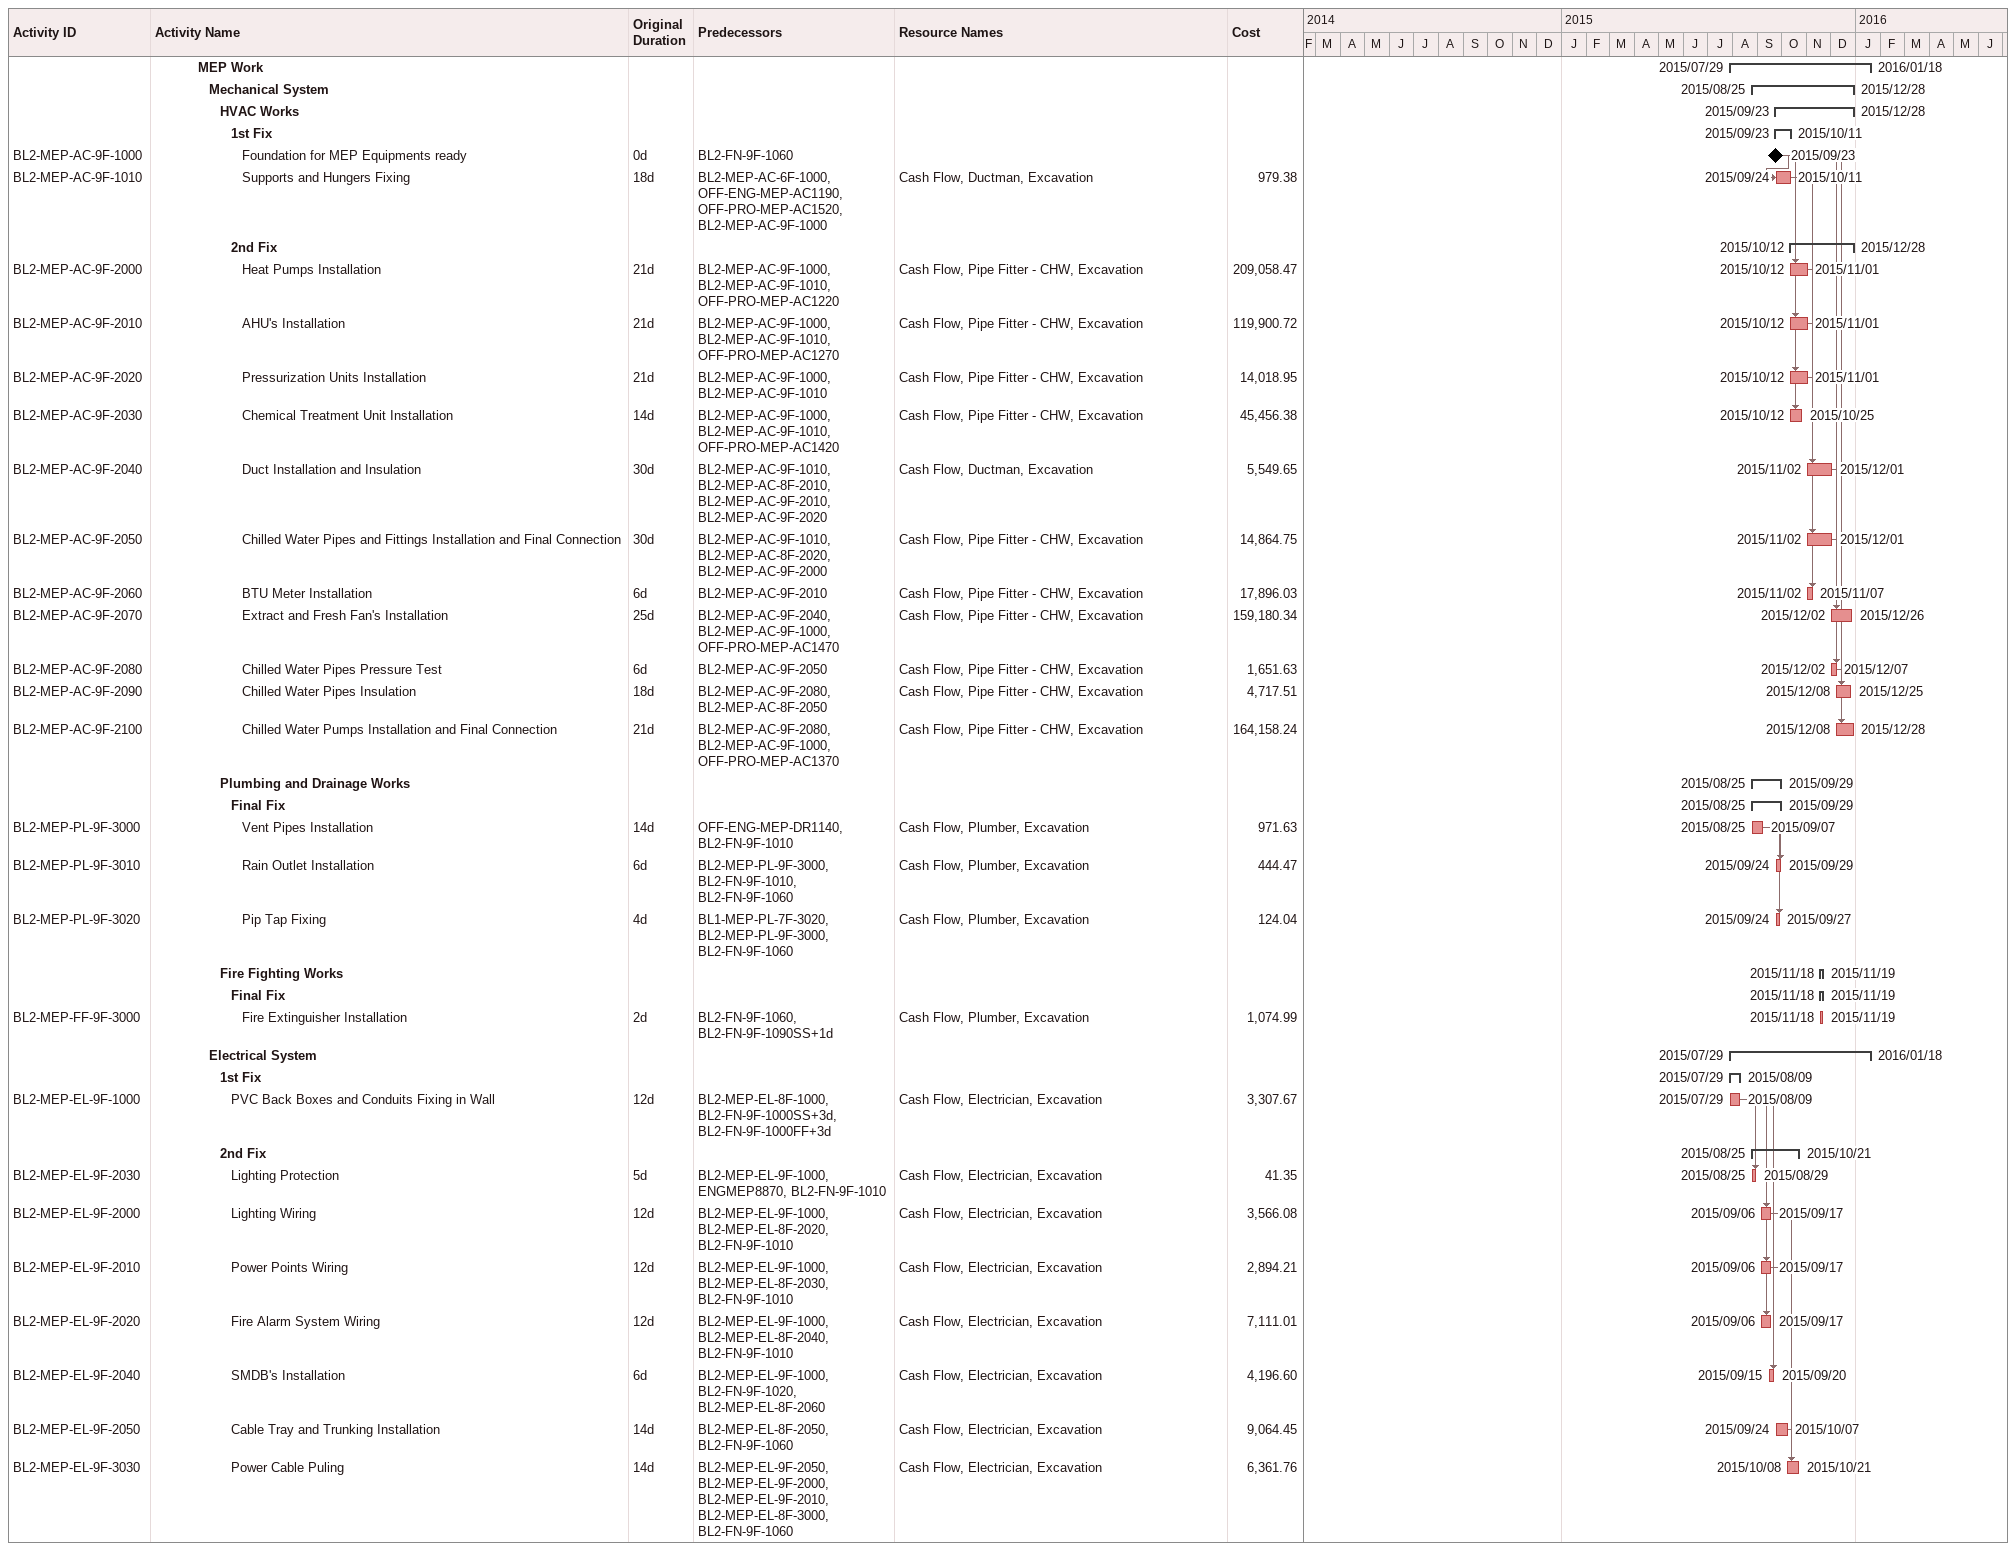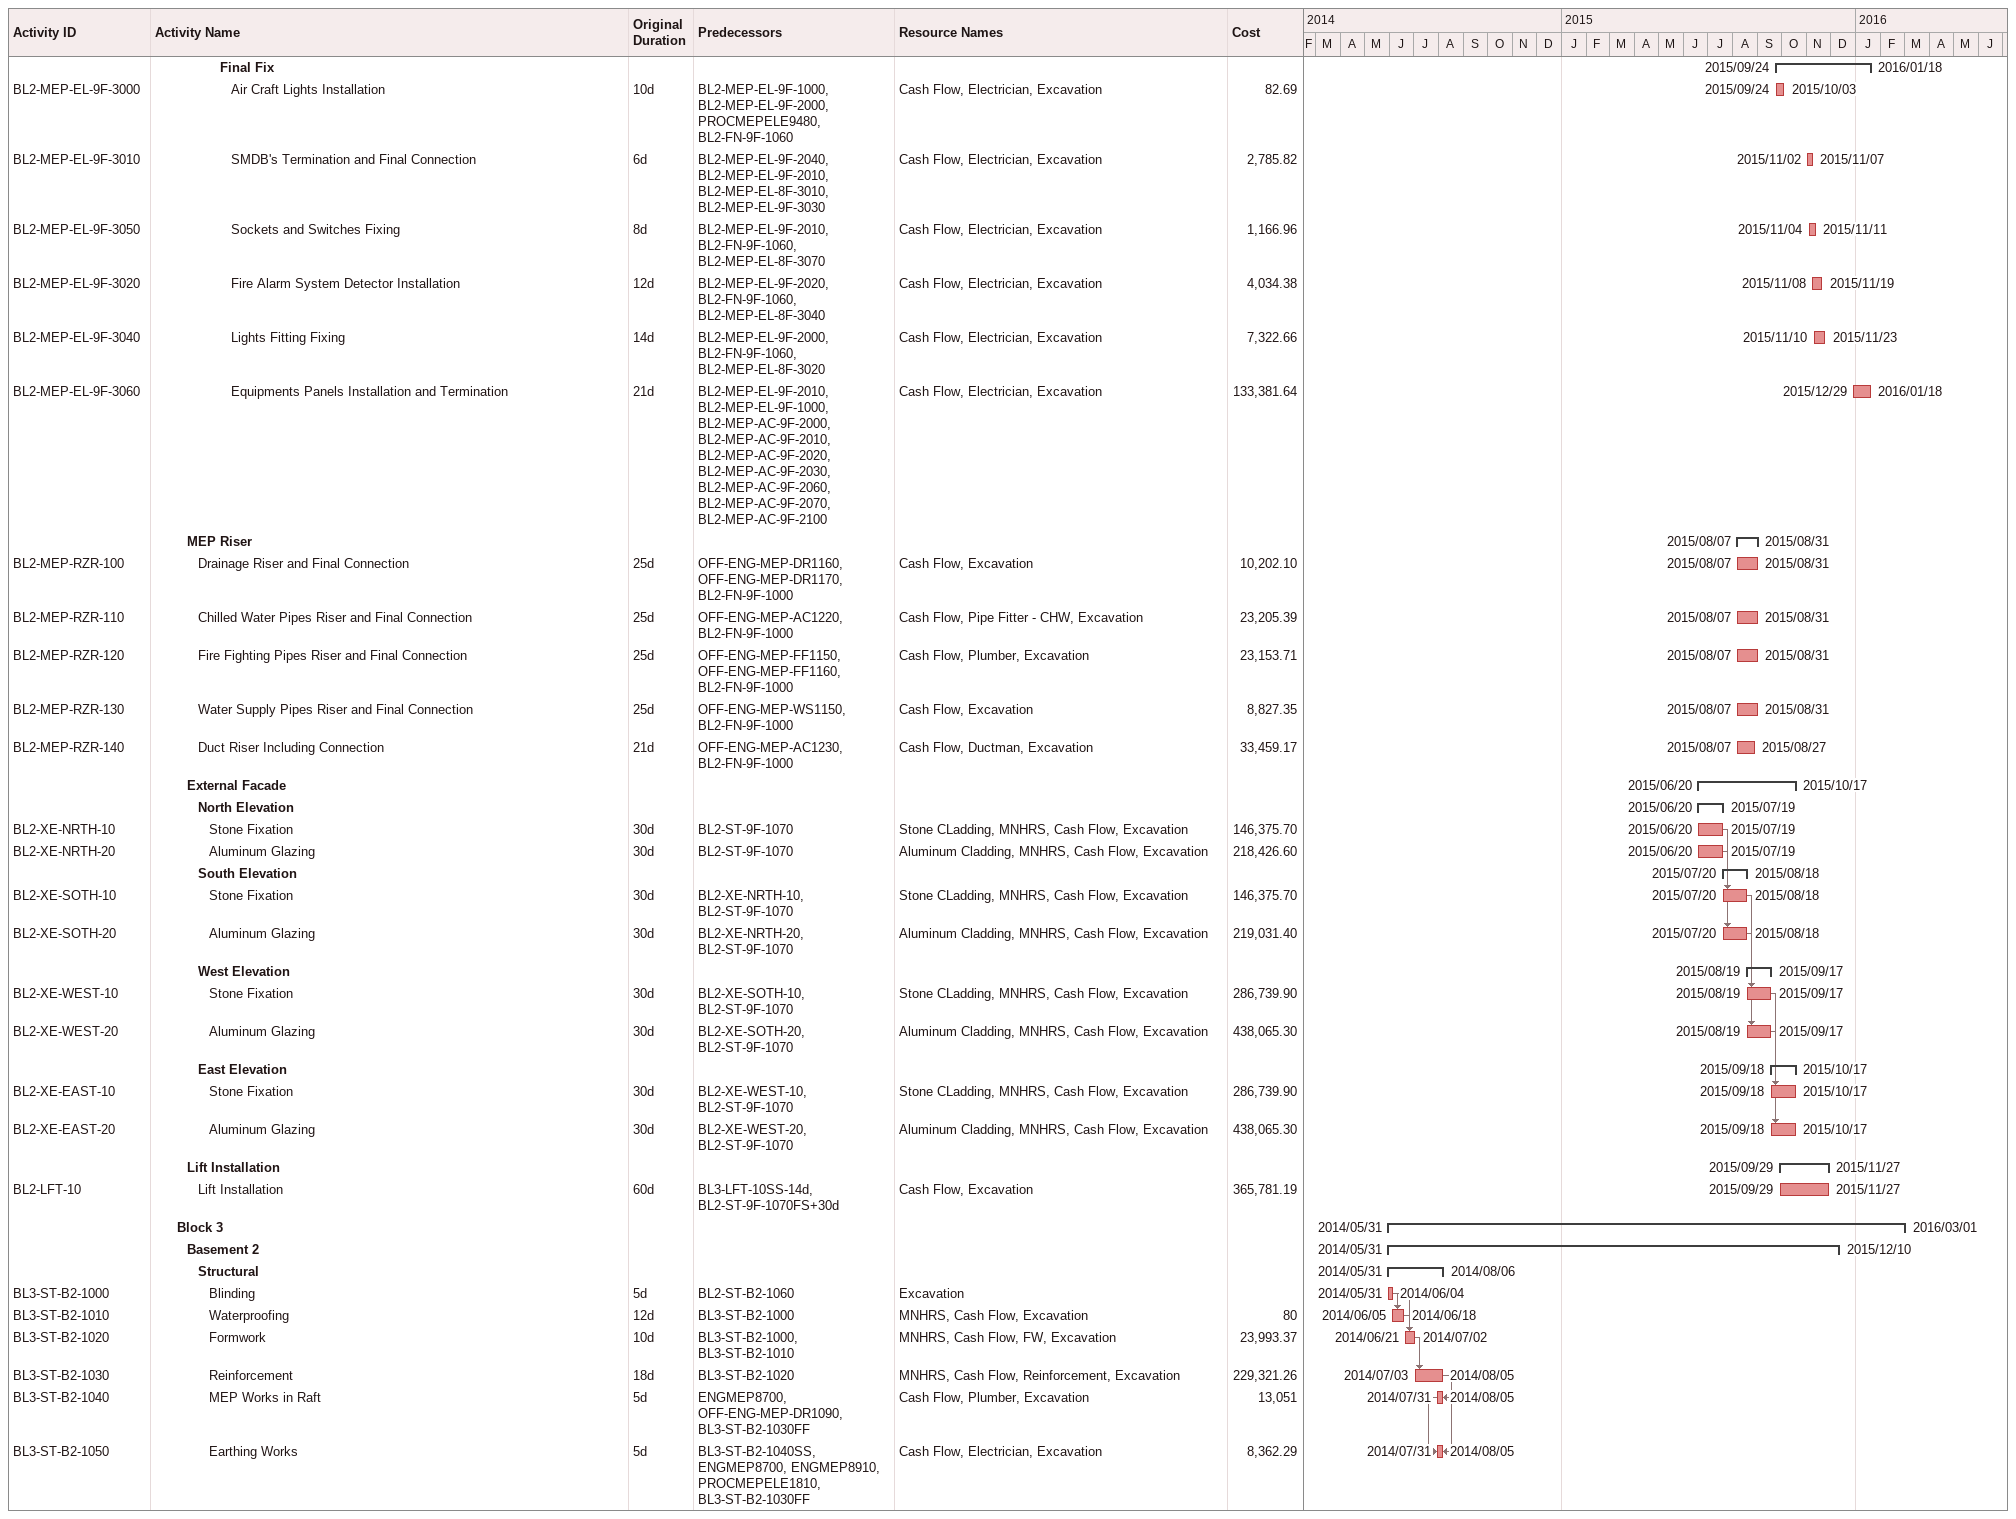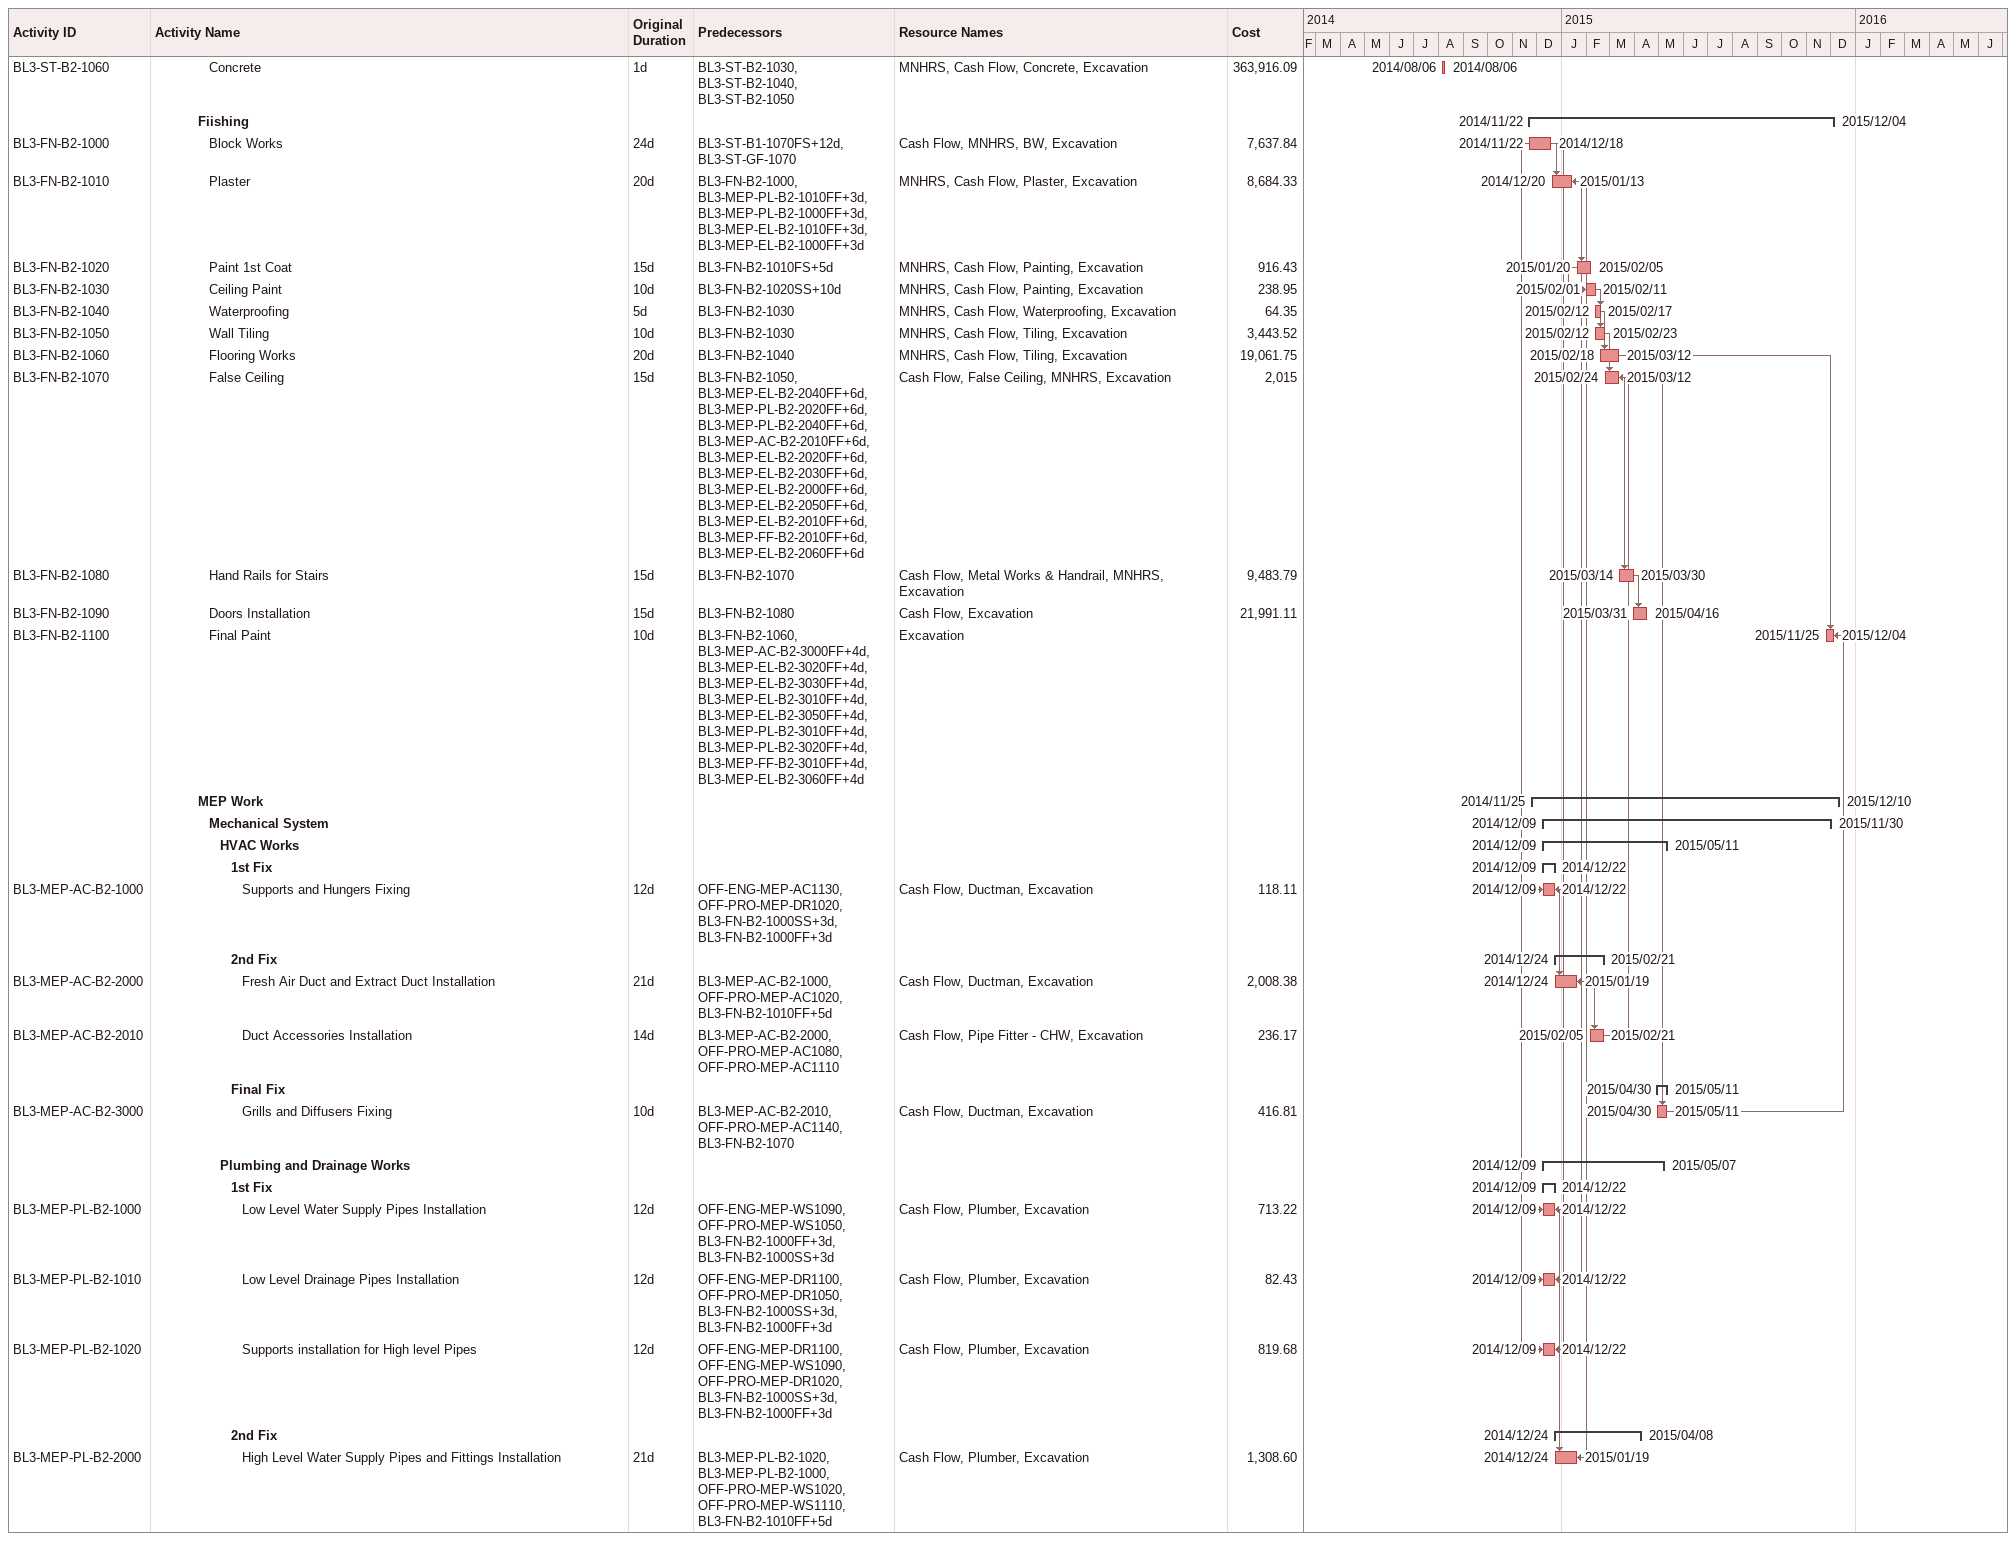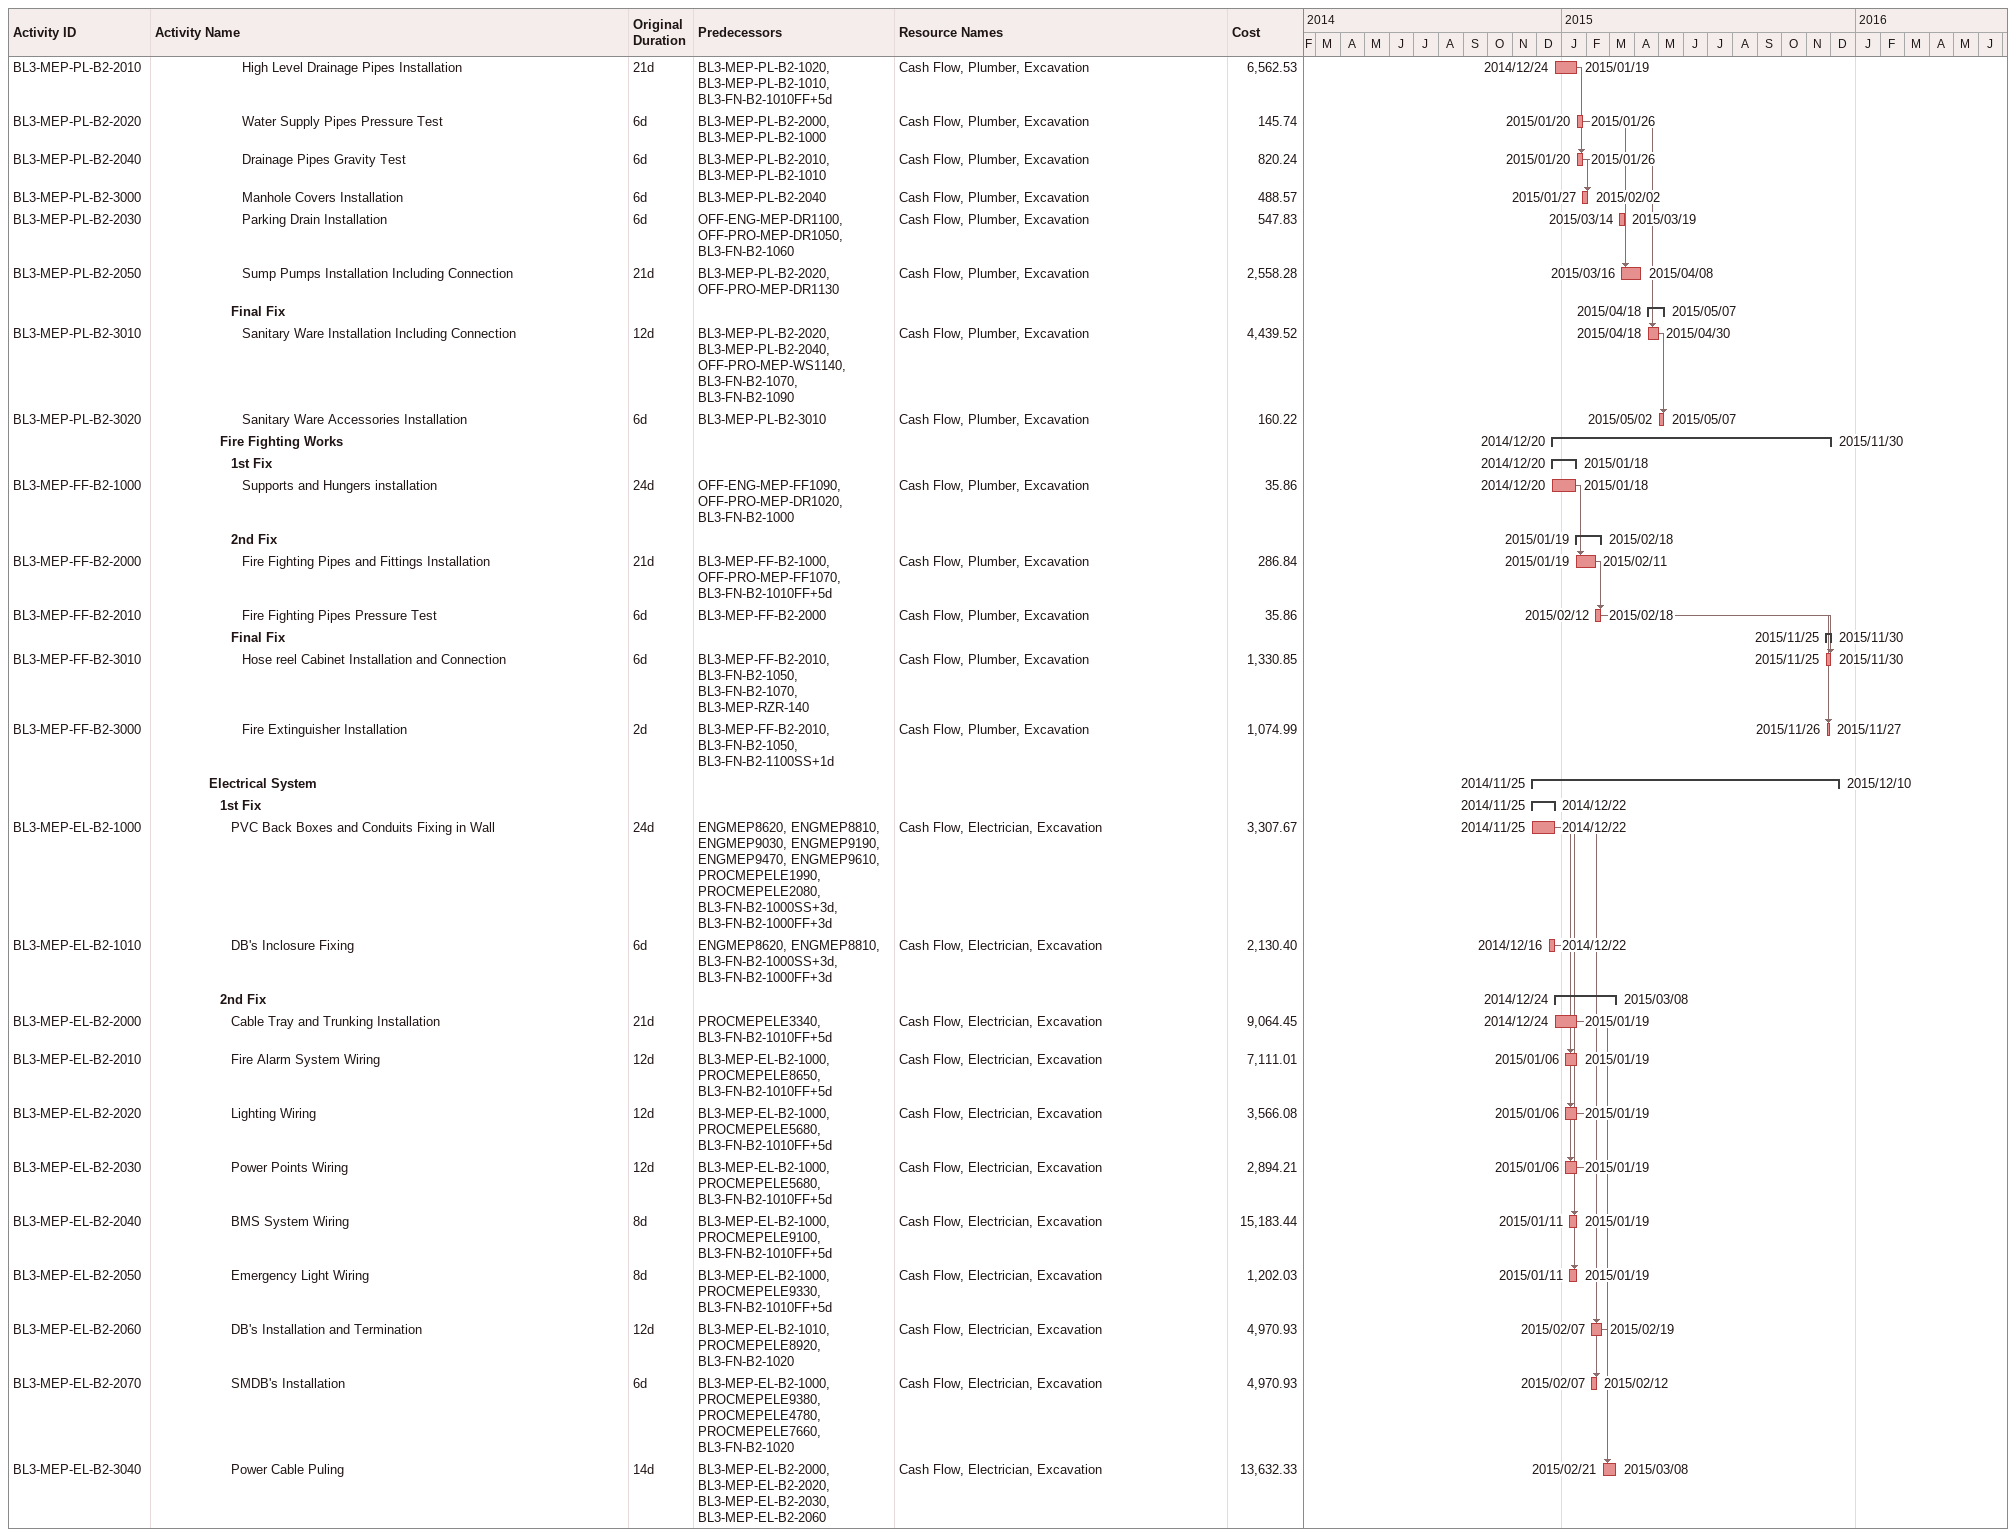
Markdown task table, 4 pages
| ID | Level | Task | Original duration | Start | Finish | Predecessors | Resources | Cost |
|---|---|---|---|---|---|---|---|---|
|  | 5 | **MEP Work** |  | 2015-07-29 | 2016-01-18 |  |  |  |
|  | 6 | **Mechanical System** |  | 2015-08-25 | 2015-12-28 |  |  |  |
|  | 7 | **HVAC Works** |  | 2015-09-23 | 2015-12-28 |  |  |  |
|  | 8 | **1st Fix** |  | 2015-09-23 | 2015-10-11 |  |  |  |
| BL2-MEP-AC-9F-1000 | 9 | Foundation for MEP Equipments ready | 0d | 2015-09-23 | 2015-09-23 | BL2-FN-9F-1060 |  |  |
| BL2-MEP-AC-9F-1010 | 9 | Supports and Hungers Fixing | 18d | 2015-09-24 | 2015-10-11 | BL2-MEP-AC-6F-1000, OFF-ENG-MEP-AC1190, OFF-PRO-MEP-AC1520, BL2-MEP-AC-9F-1000 | Cash Flow, Ductman, Excavation | 979.38 |
|  | 8 | **2nd Fix** |  | 2015-10-12 | 2015-12-28 |  |  |  |
| BL2-MEP-AC-9F-2000 | 9 | Heat Pumps Installation | 21d | 2015-10-12 | 2015-11-01 | BL2-MEP-AC-9F-1000, BL2-MEP-AC-9F-1010, OFF-PRO-MEP-AC1220 | Cash Flow, Pipe Fitter - CHW, Excavation | 209058.47 |
| BL2-MEP-AC-9F-2010 | 9 | AHU's Installation | 21d | 2015-10-12 | 2015-11-01 | BL2-MEP-AC-9F-1000, BL2-MEP-AC-9F-1010, OFF-PRO-MEP-AC1270 | Cash Flow, Pipe Fitter - CHW, Excavation | 119900.72 |
| BL2-MEP-AC-9F-2020 | 9 | Pressurization Units Installation | 21d | 2015-10-12 | 2015-11-01 | BL2-MEP-AC-9F-1000, BL2-MEP-AC-9F-1010 | Cash Flow, Pipe Fitter - CHW, Excavation | 14018.95 |
| BL2-MEP-AC-9F-2030 | 9 | Chemical Treatment Unit Installation | 14d | 2015-10-12 | 2015-10-25 | BL2-MEP-AC-9F-1000, BL2-MEP-AC-9F-1010, OFF-PRO-MEP-AC1420 | Cash Flow, Pipe Fitter - CHW, Excavation | 45456.38 |
| BL2-MEP-AC-9F-2040 | 9 | Duct Installation and Insulation | 30d | 2015-11-02 | 2015-12-01 | BL2-MEP-AC-9F-1010, BL2-MEP-AC-8F-2010, BL2-MEP-AC-9F-2010, BL2-MEP-AC-9F-2020 | Cash Flow, Ductman, Excavation | 5549.65 |
| BL2-MEP-AC-9F-2050 | 9 | Chilled Water Pipes and Fittings Installation and Final Connection | 30d | 2015-11-02 | 2015-12-01 | BL2-MEP-AC-9F-1010, BL2-MEP-AC-8F-2020, BL2-MEP-AC-9F-2000 | Cash Flow, Pipe Fitter - CHW, Excavation | 14864.75 |
| BL2-MEP-AC-9F-2060 | 9 | BTU Meter Installation | 6d | 2015-11-02 | 2015-11-07 | BL2-MEP-AC-9F-2010 | Cash Flow, Pipe Fitter - CHW, Excavation | 17896.03 |
| BL2-MEP-AC-9F-2070 | 9 | Extract and Fresh Fan's Installation | 25d | 2015-12-02 | 2015-12-26 | BL2-MEP-AC-9F-2040, BL2-MEP-AC-9F-1000, OFF-PRO-MEP-AC1470 | Cash Flow, Pipe Fitter - CHW, Excavation | 159180.34 |
| BL2-MEP-AC-9F-2080 | 9 | Chilled Water Pipes Pressure Test | 6d | 2015-12-02 | 2015-12-07 | BL2-MEP-AC-9F-2050 | Cash Flow, Pipe Fitter - CHW, Excavation | 1651.63 |
| BL2-MEP-AC-9F-2090 | 9 | Chilled Water Pipes Insulation | 18d | 2015-12-08 | 2015-12-25 | BL2-MEP-AC-9F-2080, BL2-MEP-AC-8F-2050 | Cash Flow, Pipe Fitter - CHW, Excavation | 4717.51 |
| BL2-MEP-AC-9F-2100 | 9 | Chilled Water Pumps Installation and Final Connection | 21d | 2015-12-08 | 2015-12-28 | BL2-MEP-AC-9F-2080, BL2-MEP-AC-9F-1000, OFF-PRO-MEP-AC1370 | Cash Flow, Pipe Fitter - CHW, Excavation | 164158.24 |
|  | 7 | **Plumbing and Drainage Works** |  | 2015-08-25 | 2015-09-29 |  |  |  |
|  | 8 | **Final Fix** |  | 2015-08-25 | 2015-09-29 |  |  |  |
| BL2-MEP-PL-9F-3000 | 9 | Vent Pipes Installation | 14d | 2015-08-25 | 2015-09-07 | OFF-ENG-MEP-DR1140, BL2-FN-9F-1010 | Cash Flow, Plumber, Excavation | 971.63 |
| BL2-MEP-PL-9F-3010 | 9 | Rain Outlet Installation | 6d | 2015-09-24 | 2015-09-29 | BL2-MEP-PL-9F-3000, BL2-FN-9F-1010, BL2-FN-9F-1060 | Cash Flow, Plumber, Excavation | 444.47 |
| BL2-MEP-PL-9F-3020 | 9 | Pip Tap Fixing | 4d | 2015-09-24 | 2015-09-27 | BL1-MEP-PL-7F-3020, BL2-MEP-PL-9F-3000, BL2-FN-9F-1060 | Cash Flow, Plumber, Excavation | 124.04 |
|  | 7 | **Fire Fighting Works** |  | 2015-11-18 | 2015-11-19 |  |  |  |
|  | 8 | **Final Fix** |  | 2015-11-18 | 2015-11-19 |  |  |  |
| BL2-MEP-FF-9F-3000 | 9 | Fire Extinguisher Installation | 2d | 2015-11-18 | 2015-11-19 | BL2-FN-9F-1060, BL2-FN-9F-1090SS+1d | Cash Flow, Plumber, Excavation | 1074.99 |
|  | 6 | **Electrical System** |  | 2015-07-29 | 2016-01-18 |  |  |  |
|  | 7 | **1st Fix** |  | 2015-07-29 | 2015-08-09 |  |  |  |
| BL2-MEP-EL-9F-1000 | 8 | PVC Back Boxes and Conduits Fixing in Wall | 12d | 2015-07-29 | 2015-08-09 | BL2-MEP-EL-8F-1000, BL2-FN-9F-1000SS+3d, BL2-FN-9F-1000FF+3d | Cash Flow, Electrician, Excavation | 3307.67 |
|  | 7 | **2nd Fix** |  | 2015-08-25 | 2015-10-21 |  |  |  |
| BL2-MEP-EL-9F-2030 | 8 | Lighting Protection | 5d | 2015-08-25 | 2015-08-29 | BL2-MEP-EL-9F-1000, ENGMEP8870, BL2-FN-9F-1010 | Cash Flow, Electrician, Excavation | 41.35 |
| BL2-MEP-EL-9F-2000 | 8 | Lighting Wiring | 12d | 2015-09-06 | 2015-09-17 | BL2-MEP-EL-9F-1000, BL2-MEP-EL-8F-2020, BL2-FN-9F-1010 | Cash Flow, Electrician, Excavation | 3566.08 |
| BL2-MEP-EL-9F-2010 | 8 | Power Points Wiring | 12d | 2015-09-06 | 2015-09-17 | BL2-MEP-EL-9F-1000, BL2-MEP-EL-8F-2030, BL2-FN-9F-1010 | Cash Flow, Electrician, Excavation | 2894.21 |
| BL2-MEP-EL-9F-2020 | 8 | Fire Alarm System Wiring | 12d | 2015-09-06 | 2015-09-17 | BL2-MEP-EL-9F-1000, BL2-MEP-EL-8F-2040, BL2-FN-9F-1010 | Cash Flow, Electrician, Excavation | 7111.01 |
| BL2-MEP-EL-9F-2040 | 8 | SMDB's Installation | 6d | 2015-09-15 | 2015-09-20 | BL2-MEP-EL-9F-1000, BL2-FN-9F-1020, BL2-MEP-EL-8F-2060 | Cash Flow, Electrician, Excavation | 4196.60 |
| BL2-MEP-EL-9F-2050 | 8 | Cable Tray and Trunking Installation | 14d | 2015-09-24 | 2015-10-07 | BL2-MEP-EL-8F-2050, BL2-FN-9F-1060 | Cash Flow, Electrician, Excavation | 9064.45 |
| BL2-MEP-EL-9F-3030 | 8 | Power Cable Puling | 14d | 2015-10-08 | 2015-10-21 | BL2-MEP-EL-9F-2050, BL2-MEP-EL-9F-2000, BL2-MEP-EL-9F-2010, BL2-MEP-EL-8F-3000, BL2-FN-9F-1060 | Cash Flow, Electrician, Excavation | 6361.76 |
|  | 7 | **Final Fix** |  | 2015-09-24 | 2016-01-18 |  |  |  |
| BL2-MEP-EL-9F-3000 | 8 | Air Craft Lights Installation | 10d | 2015-09-24 | 2015-10-03 | BL2-MEP-EL-9F-1000, BL2-MEP-EL-9F-2000, PROCMEPELE9480, BL2-FN-9F-1060 | Cash Flow, Electrician, Excavation | 82.69 |
| BL2-MEP-EL-9F-3010 | 8 | SMDB's Termination and Final Connection | 6d | 2015-11-02 | 2015-11-07 | BL2-MEP-EL-9F-2040, BL2-MEP-EL-9F-2010, BL2-MEP-EL-8F-3010, BL2-MEP-EL-9F-3030 | Cash Flow, Electrician, Excavation | 2785.82 |
| BL2-MEP-EL-9F-3050 | 8 | Sockets and Switches Fixing | 8d | 2015-11-04 | 2015-11-11 | BL2-MEP-EL-9F-2010, BL2-FN-9F-1060, BL2-MEP-EL-8F-3070 | Cash Flow, Electrician, Excavation | 1166.96 |
| BL2-MEP-EL-9F-3020 | 8 | Fire Alarm System Detector Installation | 12d | 2015-11-08 | 2015-11-19 | BL2-MEP-EL-9F-2020, BL2-FN-9F-1060, BL2-MEP-EL-8F-3040 | Cash Flow, Electrician, Excavation | 4034.38 |
| BL2-MEP-EL-9F-3040 | 8 | Lights Fitting Fixing | 14d | 2015-11-10 | 2015-11-23 | BL2-MEP-EL-9F-2000, BL2-FN-9F-1060, BL2-MEP-EL-8F-3020 | Cash Flow, Electrician, Excavation | 7322.66 |
| BL2-MEP-EL-9F-3060 | 8 | Equipments Panels Installation and Termination | 21d | 2015-12-29 | 2016-01-18 | BL2-MEP-EL-9F-2010, BL2-MEP-EL-9F-1000, BL2-MEP-AC-9F-2000, BL2-MEP-AC-9F-2010, BL2-MEP-AC-9F-2020, BL2-MEP-AC-9F-2030, BL2-MEP-AC-9F-2060, BL2-MEP-AC-9F-2070, BL2-MEP-AC-9F-2100 | Cash Flow, Electrician, Excavation | 133381.64 |
|  | 4 | **MEP Riser** |  | 2015-08-07 | 2015-08-31 |  |  |  |
| BL2-MEP-RZR-100 | 5 | Drainage Riser and Final Connection | 25d | 2015-08-07 | 2015-08-31 | OFF-ENG-MEP-DR1160, OFF-ENG-MEP-DR1170, BL2-FN-9F-1000 | Cash Flow, Excavation | 10202.10 |
| BL2-MEP-RZR-110 | 5 | Chilled Water Pipes Riser and Final Connection | 25d | 2015-08-07 | 2015-08-31 | OFF-ENG-MEP-AC1220, BL2-FN-9F-1000 | Cash Flow, Pipe Fitter - CHW, Excavation | 23205.39 |
| BL2-MEP-RZR-120 | 5 | Fire Fighting Pipes Riser and Final Connection | 25d | 2015-08-07 | 2015-08-31 | OFF-ENG-MEP-FF1150, OFF-ENG-MEP-FF1160, BL2-FN-9F-1000 | Cash Flow, Plumber, Excavation | 23153.71 |
| BL2-MEP-RZR-130 | 5 | Water Supply Pipes Riser and Final Connection | 25d | 2015-08-07 | 2015-08-31 | OFF-ENG-MEP-WS1150, BL2-FN-9F-1000 | Cash Flow, Excavation | 8827.35 |
| BL2-MEP-RZR-140 | 5 | Duct Riser Including Connection | 21d | 2015-08-07 | 2015-08-27 | OFF-ENG-MEP-AC1230, BL2-FN-9F-1000 | Cash Flow, Ductman, Excavation | 33459.17 |
|  | 4 | **External Facade** |  | 2015-06-20 | 2015-10-17 |  |  |  |
|  | 5 | **North Elevation** |  | 2015-06-20 | 2015-07-19 |  |  |  |
| BL2-XE-NRTH-10 | 6 | Stone Fixation | 30d | 2015-06-20 | 2015-07-19 | BL2-ST-9F-1070 | Stone CLadding, MNHRS, Cash Flow, Excavation | 146375.70 |
| BL2-XE-NRTH-20 | 6 | Aluminum Glazing | 30d | 2015-06-20 | 2015-07-19 | BL2-ST-9F-1070 | Aluminum Cladding, MNHRS, Cash Flow, Excavation | 218426.60 |
|  | 5 | **South Elevation** |  | 2015-07-20 | 2015-08-18 |  |  |  |
| BL2-XE-SOTH-10 | 6 | Stone Fixation | 30d | 2015-07-20 | 2015-08-18 | BL2-XE-NRTH-10, BL2-ST-9F-1070 | Stone CLadding, MNHRS, Cash Flow, Excavation | 146375.70 |
| BL2-XE-SOTH-20 | 6 | Aluminum Glazing | 30d | 2015-07-20 | 2015-08-18 | BL2-XE-NRTH-20, BL2-ST-9F-1070 | Aluminum Cladding, MNHRS, Cash Flow, Excavation | 219031.40 |
|  | 5 | **West Elevation** |  | 2015-08-19 | 2015-09-17 |  |  |  |
| BL2-XE-WEST-10 | 6 | Stone Fixation | 30d | 2015-08-19 | 2015-09-17 | BL2-XE-SOTH-10, BL2-ST-9F-1070 | Stone CLadding, MNHRS, Cash Flow, Excavation | 286739.90 |
| BL2-XE-WEST-20 | 6 | Aluminum Glazing | 30d | 2015-08-19 | 2015-09-17 | BL2-XE-SOTH-20, BL2-ST-9F-1070 | Aluminum Cladding, MNHRS, Cash Flow, Excavation | 438065.30 |
|  | 5 | **East Elevation** |  | 2015-09-18 | 2015-10-17 |  |  |  |
| BL2-XE-EAST-10 | 6 | Stone Fixation | 30d | 2015-09-18 | 2015-10-17 | BL2-XE-WEST-10, BL2-ST-9F-1070 | Stone CLadding, MNHRS, Cash Flow, Excavation | 286739.90 |
| BL2-XE-EAST-20 | 6 | Aluminum Glazing | 30d | 2015-09-18 | 2015-10-17 | BL2-XE-WEST-20, BL2-ST-9F-1070 | Aluminum Cladding, MNHRS, Cash Flow, Excavation | 438065.30 |
|  | 4 | **Lift Installation** |  | 2015-09-29 | 2015-11-27 |  |  |  |
| BL2-LFT-10 | 5 | Lift Installation | 60d | 2015-09-29 | 2015-11-27 | BL3-LFT-10SS-14d, BL2-ST-9F-1070FS+30d | Cash Flow, Excavation | 365781.19 |
|  | 3 | **Block 3** |  | 2014-05-31 | 2016-03-01 |  |  |  |
|  | 4 | **Basement 2** |  | 2014-05-31 | 2015-12-10 |  |  |  |
|  | 5 | **Structural** |  | 2014-05-31 | 2014-08-06 |  |  |  |
| BL3-ST-B2-1000 | 6 | Blinding | 5d | 2014-05-31 | 2014-06-04 | BL2-ST-B2-1060 | Excavation |  |
| BL3-ST-B2-1010 | 6 | Waterproofing | 12d | 2014-06-05 | 2014-06-18 | BL3-ST-B2-1000 | MNHRS, Cash Flow, Excavation | 80 |
| BL3-ST-B2-1020 | 6 | Formwork | 10d | 2014-06-21 | 2014-07-02 | BL3-ST-B2-1000, BL3-ST-B2-1010 | MNHRS, Cash Flow, FW, Excavation | 23993.37 |
| BL3-ST-B2-1030 | 6 | Reinforcement | 18d | 2014-07-03 | 2014-08-05 | BL3-ST-B2-1020 | MNHRS, Cash Flow, Reinforcement, Excavation | 229321.26 |
| BL3-ST-B2-1040 | 6 | MEP Works in Raft | 5d | 2014-07-31 | 2014-08-05 | ENGMEP8700, OFF-ENG-MEP-DR1090, BL3-ST-B2-1030FF | Cash Flow, Plumber, Excavation | 13051 |
| BL3-ST-B2-1050 | 6 | Earthing Works | 5d | 2014-07-31 | 2014-08-05 | BL3-ST-B2-1040SS, ENGMEP8700, ENGMEP8910, PROCMEPELE1810, BL3-ST-B2-1030FF | Cash Flow, Electrician, Excavation | 8362.29 |
| BL3-ST-B2-1060 | 6 | Concrete | 1d | 2014-08-06 | 2014-08-06 | BL3-ST-B2-1030, BL3-ST-B2-1040, BL3-ST-B2-1050 | MNHRS, Cash Flow, Concrete, Excavation | 363916.09 |
|  | 5 | **Fiishing** |  | 2014-11-22 | 2015-12-04 |  |  |  |
| BL3-FN-B2-1000 | 6 | Block Works | 24d | 2014-11-22 | 2014-12-18 | BL3-ST-B1-1070FS+12d, BL3-ST-GF-1070 | Cash Flow, MNHRS, BW, Excavation | 7637.84 |
| BL3-FN-B2-1010 | 6 | Plaster | 20d | 2014-12-20 | 2015-01-13 | BL3-FN-B2-1000, BL3-MEP-PL-B2-1010FF+3d, BL3-MEP-PL-B2-1000FF+3d, BL3-MEP-EL-B2-1010FF+3d, BL3-MEP-EL-B2-1000FF+3d | MNHRS, Cash Flow, Plaster, Excavation | 8684.33 |
| BL3-FN-B2-1020 | 6 | Paint 1st Coat | 15d | 2015-01-20 | 2015-02-05 | BL3-FN-B2-1010FS+5d | MNHRS, Cash Flow, Painting, Excavation | 916.43 |
| BL3-FN-B2-1030 | 6 | Ceiling Paint | 10d | 2015-02-01 | 2015-02-11 | BL3-FN-B2-1020SS+10d | MNHRS, Cash Flow, Painting, Excavation | 238.95 |
| BL3-FN-B2-1040 | 6 | Waterproofing | 5d | 2015-02-12 | 2015-02-17 | BL3-FN-B2-1030 | MNHRS, Cash Flow, Waterproofing, Excavation | 64.35 |
| BL3-FN-B2-1050 | 6 | Wall Tiling | 10d | 2015-02-12 | 2015-02-23 | BL3-FN-B2-1030 | MNHRS, Cash Flow, Tiling, Excavation | 3443.52 |
| BL3-FN-B2-1060 | 6 | Flooring Works | 20d | 2015-02-18 | 2015-03-12 | BL3-FN-B2-1040 | MNHRS, Cash Flow, Tiling, Excavation | 19061.75 |
| BL3-FN-B2-1070 | 6 | False Ceiling | 15d | 2015-02-24 | 2015-03-12 | BL3-FN-B2-1050, BL3-MEP-EL-B2-2040FF+6d, BL3-MEP-PL-B2-2020FF+6d, BL3-MEP-PL-B2-2040FF+6d, BL3-MEP-AC-B2-2010FF+6d, BL3-MEP-EL-B2-2020FF+6d, BL3-MEP-EL-B2-2030FF+6d, BL3-MEP-EL-B2-2000FF+6d, BL3-MEP-EL-B2-2050FF+6d, BL3-MEP-EL-B2-2010FF+6d, BL3-MEP-FF-B2-2010FF+6d, BL3-MEP-EL-B2-2060FF+6d | Cash Flow, False Ceiling, MNHRS, Excavation | 2015 |
| BL3-FN-B2-1080 | 6 | Hand Rails for Stairs | 15d | 2015-03-14 | 2015-03-30 | BL3-FN-B2-1070 | Cash Flow, Metal Works & Handrail, MNHRS, Excavation | 9483.79 |
| BL3-FN-B2-1090 | 6 | Doors Installation | 15d | 2015-03-31 | 2015-04-16 | BL3-FN-B2-1080 | Cash Flow, Excavation | 21991.11 |
| BL3-FN-B2-1100 | 6 | Final Paint | 10d | 2015-11-25 | 2015-12-04 | BL3-FN-B2-1060, BL3-MEP-AC-B2-3000FF+4d, BL3-MEP-EL-B2-3020FF+4d, BL3-MEP-EL-B2-3030FF+4d, BL3-MEP-EL-B2-3010FF+4d, BL3-MEP-EL-B2-3050FF+4d, BL3-MEP-PL-B2-3010FF+4d, BL3-MEP-PL-B2-3020FF+4d, BL3-MEP-FF-B2-3010FF+4d, BL3-MEP-EL-B2-3060FF+4d | Excavation |  |
|  | 5 | **MEP Work** |  | 2014-11-25 | 2015-12-10 |  |  |  |
|  | 6 | **Mechanical System** |  | 2014-12-09 | 2015-11-30 |  |  |  |
|  | 7 | **HVAC Works** |  | 2014-12-09 | 2015-05-11 |  |  |  |
|  | 8 | **1st Fix** |  | 2014-12-09 | 2014-12-22 |  |  |  |
| BL3-MEP-AC-B2-1000 | 9 | Supports and Hungers Fixing | 12d | 2014-12-09 | 2014-12-22 | OFF-ENG-MEP-AC1130, OFF-PRO-MEP-DR1020, BL3-FN-B2-1000SS+3d, BL3-FN-B2-1000FF+3d | Cash Flow, Ductman, Excavation | 118.11 |
|  | 8 | **2nd Fix** |  | 2014-12-24 | 2015-02-21 |  |  |  |
| BL3-MEP-AC-B2-2000 | 9 | Fresh Air Duct and Extract Duct Installation | 21d | 2014-12-24 | 2015-01-19 | BL3-MEP-AC-B2-1000, OFF-PRO-MEP-AC1020, BL3-FN-B2-1010FF+5d | Cash Flow, Ductman, Excavation | 2008.38 |
| BL3-MEP-AC-B2-2010 | 9 | Duct Accessories Installation | 14d | 2015-02-05 | 2015-02-21 | BL3-MEP-AC-B2-2000, OFF-PRO-MEP-AC1080, OFF-PRO-MEP-AC1110 | Cash Flow, Pipe Fitter - CHW, Excavation | 236.17 |
|  | 8 | **Final Fix** |  | 2015-04-30 | 2015-05-11 |  |  |  |
| BL3-MEP-AC-B2-3000 | 9 | Grills and Diffusers Fixing | 10d | 2015-04-30 | 2015-05-11 | BL3-MEP-AC-B2-2010, OFF-PRO-MEP-AC1140, BL3-FN-B2-1070 | Cash Flow, Ductman, Excavation | 416.81 |
|  | 7 | **Plumbing and Drainage Works** |  | 2014-12-09 | 2015-05-07 |  |  |  |
|  | 8 | **1st Fix** |  | 2014-12-09 | 2014-12-22 |  |  |  |
| BL3-MEP-PL-B2-1000 | 9 | Low Level Water Supply Pipes Installation | 12d | 2014-12-09 | 2014-12-22 | OFF-ENG-MEP-WS1090, OFF-PRO-MEP-WS1050, BL3-FN-B2-1000FF+3d, BL3-FN-B2-1000SS+3d | Cash Flow, Plumber, Excavation | 713.22 |
| BL3-MEP-PL-B2-1010 | 9 | Low Level Drainage Pipes Installation | 12d | 2014-12-09 | 2014-12-22 | OFF-ENG-MEP-DR1100, OFF-PRO-MEP-DR1050, BL3-FN-B2-1000SS+3d, BL3-FN-B2-1000FF+3d | Cash Flow, Plumber, Excavation | 82.43 |
| BL3-MEP-PL-B2-1020 | 9 | Supports installation for High level Pipes | 12d | 2014-12-09 | 2014-12-22 | OFF-ENG-MEP-DR1100, OFF-ENG-MEP-WS1090, OFF-PRO-MEP-DR1020, BL3-FN-B2-1000SS+3d, BL3-FN-B2-1000FF+3d | Cash Flow, Plumber, Excavation | 819.68 |
|  | 8 | **2nd Fix** |  | 2014-12-24 | 2015-04-08 |  |  |  |
| BL3-MEP-PL-B2-2000 | 9 | High Level Water Supply Pipes and Fittings Installation | 21d | 2014-12-24 | 2015-01-19 | BL3-MEP-PL-B2-1020, BL3-MEP-PL-B2-1000, OFF-PRO-MEP-WS1020, OFF-PRO-MEP-WS1110, BL3-FN-B2-1010FF+5d | Cash Flow, Plumber, Excavation | 1308.60 |
| BL3-MEP-PL-B2-2010 | 9 | High Level Drainage Pipes Installation | 21d | 2014-12-24 | 2015-01-19 | BL3-MEP-PL-B2-1020, BL3-MEP-PL-B2-1010, BL3-FN-B2-1010FF+5d | Cash Flow, Plumber, Excavation | 6562.53 |
| BL3-MEP-PL-B2-2020 | 9 | Water Supply Pipes Pressure Test | 6d | 2015-01-20 | 2015-01-26 | BL3-MEP-PL-B2-2000, BL3-MEP-PL-B2-1000 | Cash Flow, Plumber, Excavation | 145.74 |
| BL3-MEP-PL-B2-2040 | 9 | Drainage Pipes Gravity Test | 6d | 2015-01-20 | 2015-01-26 | BL3-MEP-PL-B2-2010, BL3-MEP-PL-B2-1010 | Cash Flow, Plumber, Excavation | 820.24 |
| BL3-MEP-PL-B2-3000 | 9 | Manhole Covers Installation | 6d | 2015-01-27 | 2015-02-02 | BL3-MEP-PL-B2-2040 | Cash Flow, Plumber, Excavation | 488.57 |
| BL3-MEP-PL-B2-2030 | 9 | Parking Drain Installation | 6d | 2015-03-14 | 2015-03-19 | OFF-ENG-MEP-DR1100, OFF-PRO-MEP-DR1050, BL3-FN-B2-1060 | Cash Flow, Plumber, Excavation | 547.83 |
| BL3-MEP-PL-B2-2050 | 9 | Sump Pumps Installation Including Connection | 21d | 2015-03-16 | 2015-04-08 | BL3-MEP-PL-B2-2020, OFF-PRO-MEP-DR1130 | Cash Flow, Plumber, Excavation | 2558.28 |
|  | 8 | **Final Fix** |  | 2015-04-18 | 2015-05-07 |  |  |  |
| BL3-MEP-PL-B2-3010 | 9 | Sanitary Ware Installation Including Connection | 12d | 2015-04-18 | 2015-04-30 | BL3-MEP-PL-B2-2020, BL3-MEP-PL-B2-2040, OFF-PRO-MEP-WS1140, BL3-FN-B2-1070, BL3-FN-B2-1090 | Cash Flow, Plumber, Excavation | 4439.52 |
| BL3-MEP-PL-B2-3020 | 9 | Sanitary Ware Accessories Installation | 6d | 2015-05-02 | 2015-05-07 | BL3-MEP-PL-B2-3010 | Cash Flow, Plumber, Excavation | 160.22 |
|  | 7 | **Fire Fighting Works** |  | 2014-12-20 | 2015-11-30 |  |  |  |
|  | 8 | **1st Fix** |  | 2014-12-20 | 2015-01-18 |  |  |  |
| BL3-MEP-FF-B2-1000 | 9 | Supports and Hungers installation | 24d | 2014-12-20 | 2015-01-18 | OFF-ENG-MEP-FF1090, OFF-PRO-MEP-DR1020, BL3-FN-B2-1000 | Cash Flow, Plumber, Excavation | 35.86 |
|  | 8 | **2nd Fix** |  | 2015-01-19 | 2015-02-18 |  |  |  |
| BL3-MEP-FF-B2-2000 | 9 | Fire Fighting Pipes and Fittings Installation | 21d | 2015-01-19 | 2015-02-11 | BL3-MEP-FF-B2-1000, OFF-PRO-MEP-FF1070, BL3-FN-B2-1010FF+5d | Cash Flow, Plumber, Excavation | 286.84 |
| BL3-MEP-FF-B2-2010 | 9 | Fire Fighting Pipes Pressure Test | 6d | 2015-02-12 | 2015-02-18 | BL3-MEP-FF-B2-2000 | Cash Flow, Plumber, Excavation | 35.86 |
|  | 8 | **Final Fix** |  | 2015-11-25 | 2015-11-30 |  |  |  |
| BL3-MEP-FF-B2-3010 | 9 | Hose reel Cabinet Installation and Connection | 6d | 2015-11-25 | 2015-11-30 | BL3-MEP-FF-B2-2010, BL3-FN-B2-1050, BL3-FN-B2-1070, BL3-MEP-RZR-140 | Cash Flow, Plumber, Excavation | 1330.85 |
| BL3-MEP-FF-B2-3000 | 9 | Fire Extinguisher Installation | 2d | 2015-11-26 | 2015-11-27 | BL3-MEP-FF-B2-2010, BL3-FN-B2-1050, BL3-FN-B2-1100SS+1d | Cash Flow, Plumber, Excavation | 1074.99 |
|  | 6 | **Electrical System** |  | 2014-11-25 | 2015-12-10 |  |  |  |
|  | 7 | **1st Fix** |  | 2014-11-25 | 2014-12-22 |  |  |  |
| BL3-MEP-EL-B2-1000 | 8 | PVC Back Boxes and Conduits Fixing in Wall | 24d | 2014-11-25 | 2014-12-22 | ENGMEP8620, ENGMEP8810, ENGMEP9030, ENGMEP9190, ENGMEP9470, ENGMEP9610, PROCMEPELE1990, PROCMEPELE2080, BL3-FN-B2-1000SS+3d, BL3-FN-B2-1000FF+3d | Cash Flow, Electrician, Excavation | 3307.67 |
| BL3-MEP-EL-B2-1010 | 8 | DB's Inclosure Fixing | 6d | 2014-12-16 | 2014-12-22 | ENGMEP8620, ENGMEP8810, BL3-FN-B2-1000SS+3d, BL3-FN-B2-1000FF+3d | Cash Flow, Electrician, Excavation | 2130.40 |
|  | 7 | **2nd Fix** |  | 2014-12-24 | 2015-03-08 |  |  |  |
| BL3-MEP-EL-B2-2000 | 8 | Cable Tray and Trunking Installation | 21d | 2014-12-24 | 2015-01-19 | PROCMEPELE3340, BL3-FN-B2-1010FF+5d | Cash Flow, Electrician, Excavation | 9064.45 |
| BL3-MEP-EL-B2-2010 | 8 | Fire Alarm System Wiring | 12d | 2015-01-06 | 2015-01-19 | BL3-MEP-EL-B2-1000, PROCMEPELE8650, BL3-FN-B2-1010FF+5d | Cash Flow, Electrician, Excavation | 7111.01 |
| BL3-MEP-EL-B2-2020 | 8 | Lighting Wiring | 12d | 2015-01-06 | 2015-01-19 | BL3-MEP-EL-B2-1000, PROCMEPELE5680, BL3-FN-B2-1010FF+5d | Cash Flow, Electrician, Excavation | 3566.08 |
| BL3-MEP-EL-B2-2030 | 8 | Power Points Wiring | 12d | 2015-01-06 | 2015-01-19 | BL3-MEP-EL-B2-1000, PROCMEPELE5680, BL3-FN-B2-1010FF+5d | Cash Flow, Electrician, Excavation | 2894.21 |
| BL3-MEP-EL-B2-2040 | 8 | BMS System Wiring | 8d | 2015-01-11 | 2015-01-19 | BL3-MEP-EL-B2-1000, PROCMEPELE9100, BL3-FN-B2-1010FF+5d | Cash Flow, Electrician, Excavation | 15183.44 |
| BL3-MEP-EL-B2-2050 | 8 | Emergency Light Wiring | 8d | 2015-01-11 | 2015-01-19 | BL3-MEP-EL-B2-1000, PROCMEPELE9330, BL3-FN-B2-1010FF+5d | Cash Flow, Electrician, Excavation | 1202.03 |
| BL3-MEP-EL-B2-2060 | 8 | DB's Installation and Termination | 12d | 2015-02-07 | 2015-02-19 | BL3-MEP-EL-B2-1010, PROCMEPELE8920, BL3-FN-B2-1020 | Cash Flow, Electrician, Excavation | 4970.93 |
| BL3-MEP-EL-B2-2070 | 8 | SMDB's Installation | 6d | 2015-02-07 | 2015-02-12 | BL3-MEP-EL-B2-1000, PROCMEPELE9380, PROCMEPELE4780, PROCMEPELE7660, BL3-FN-B2-1020 | Cash Flow, Electrician, Excavation | 4970.93 |
| BL3-MEP-EL-B2-3040 | 8 | Power Cable Puling | 14d | 2015-02-21 | 2015-03-08 | BL3-MEP-EL-B2-2000, BL3-MEP-EL-B2-2020, BL3-MEP-EL-B2-2030, BL3-MEP-EL-B2-2060 | Cash Flow, Electrician, Excavation | 13632.33 |
